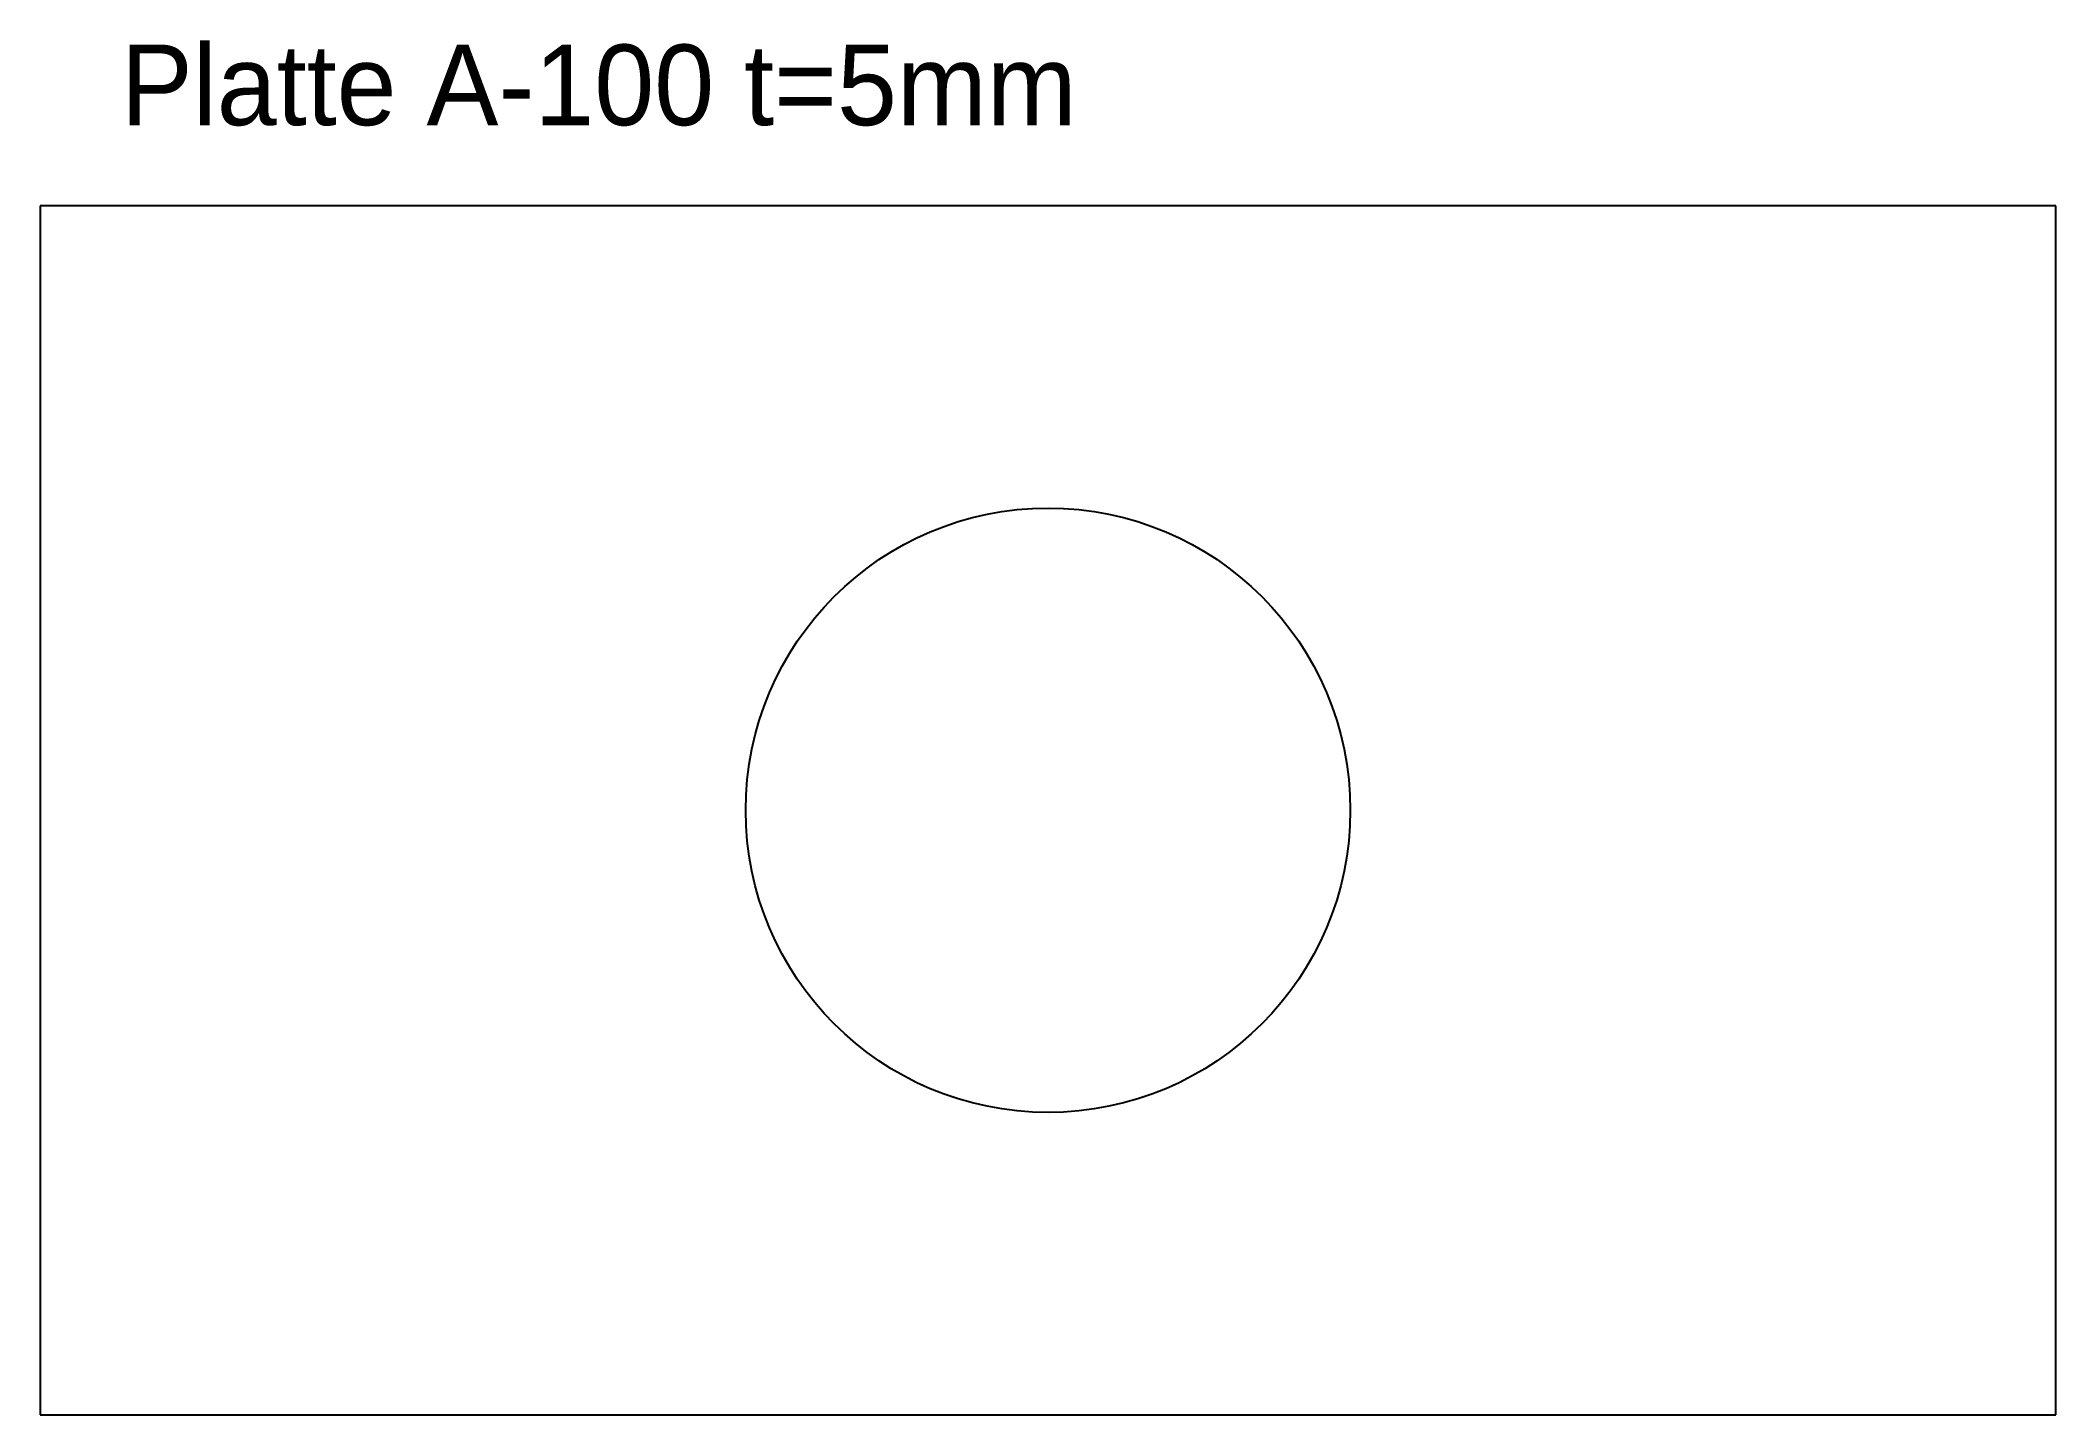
# Model space of a CAD drawing. Header units: metres. Extents: x 0 to 100, y 0 to 68.
import ezdxf

# ---------------------------------------------------------------- set-up
doc = ezdxf.new("R2010")
doc.units = ezdxf.units.M

msp = doc.modelspace()

# ---------------------------------------------------------------- linework, layer by layer
for p, q in [((100, 60), (0, 60)), ((0, 60), (0, 0)), ((100, 0), (100, 60)), ((0, 0), (100, 0))]:
    msp.add_line(p, q)
msp.add_circle((50, 30), 15)

# ---------------------------------------------------------------- texts
msp.add_text('Platte A-100 t=5mm', height=4).set_placement((4, 64))

doc.saveas('drawing.dxf')
